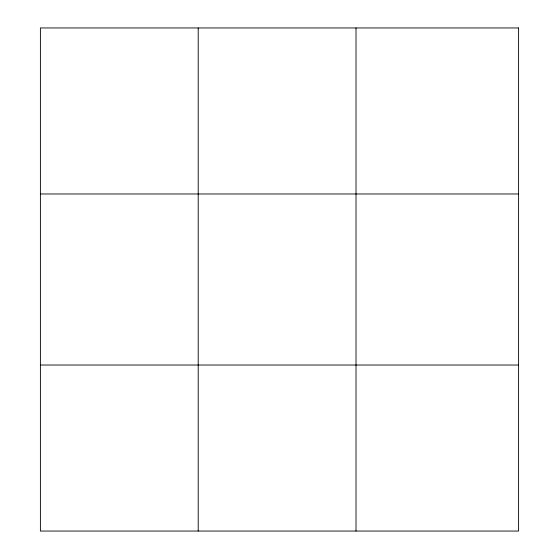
<?xml version="1.0" encoding="UTF-8"?>
<svg xmlns="http://www.w3.org/2000/svg" width="559" height="559" viewBox="0 0 559 559"><rect width="100%" height="100%" fill="white"/><g stroke="black" fill="none" stroke-linecap="round" stroke-linejoin="round"><path stroke-width="0.84" d="M198.207 27.95L198.207 531.05M356.013 27.95L356.013 531.05M40.402 193.973L518.598 193.973M40.402 365.027L518.598 365.027M518.598 27.95L518.598 531.05L40.402 531.05L40.402 27.95L518.598 27.95"/></g></svg>
